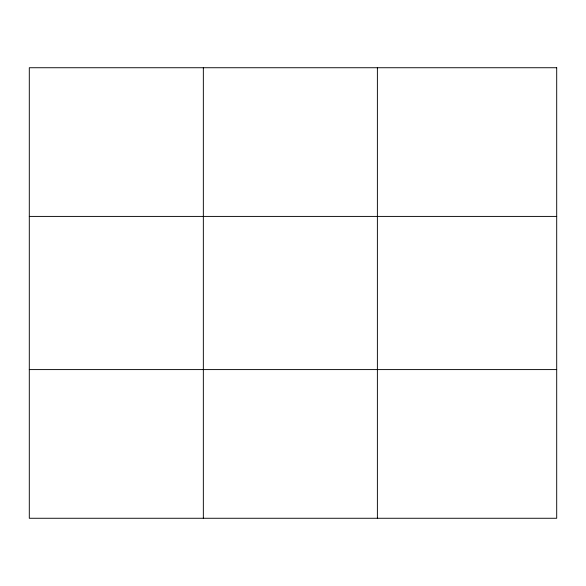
<?xml version="1.0" encoding="UTF-8"?>
<svg xmlns="http://www.w3.org/2000/svg" width="586" height="586" viewBox="0 0 586 586"><rect width="100%" height="100%" fill="white"/><g stroke="black" fill="none" stroke-linecap="round" stroke-linejoin="round"><path stroke-width="0.88" d="M203.342 67.734L203.342 518.266M377.384 67.734L377.384 518.266M29.3 216.41L556.7 216.41M29.3 369.59L556.7 369.59M556.7 67.734L556.7 518.266L29.3 518.266L29.3 67.734L556.7 67.734"/></g></svg>
